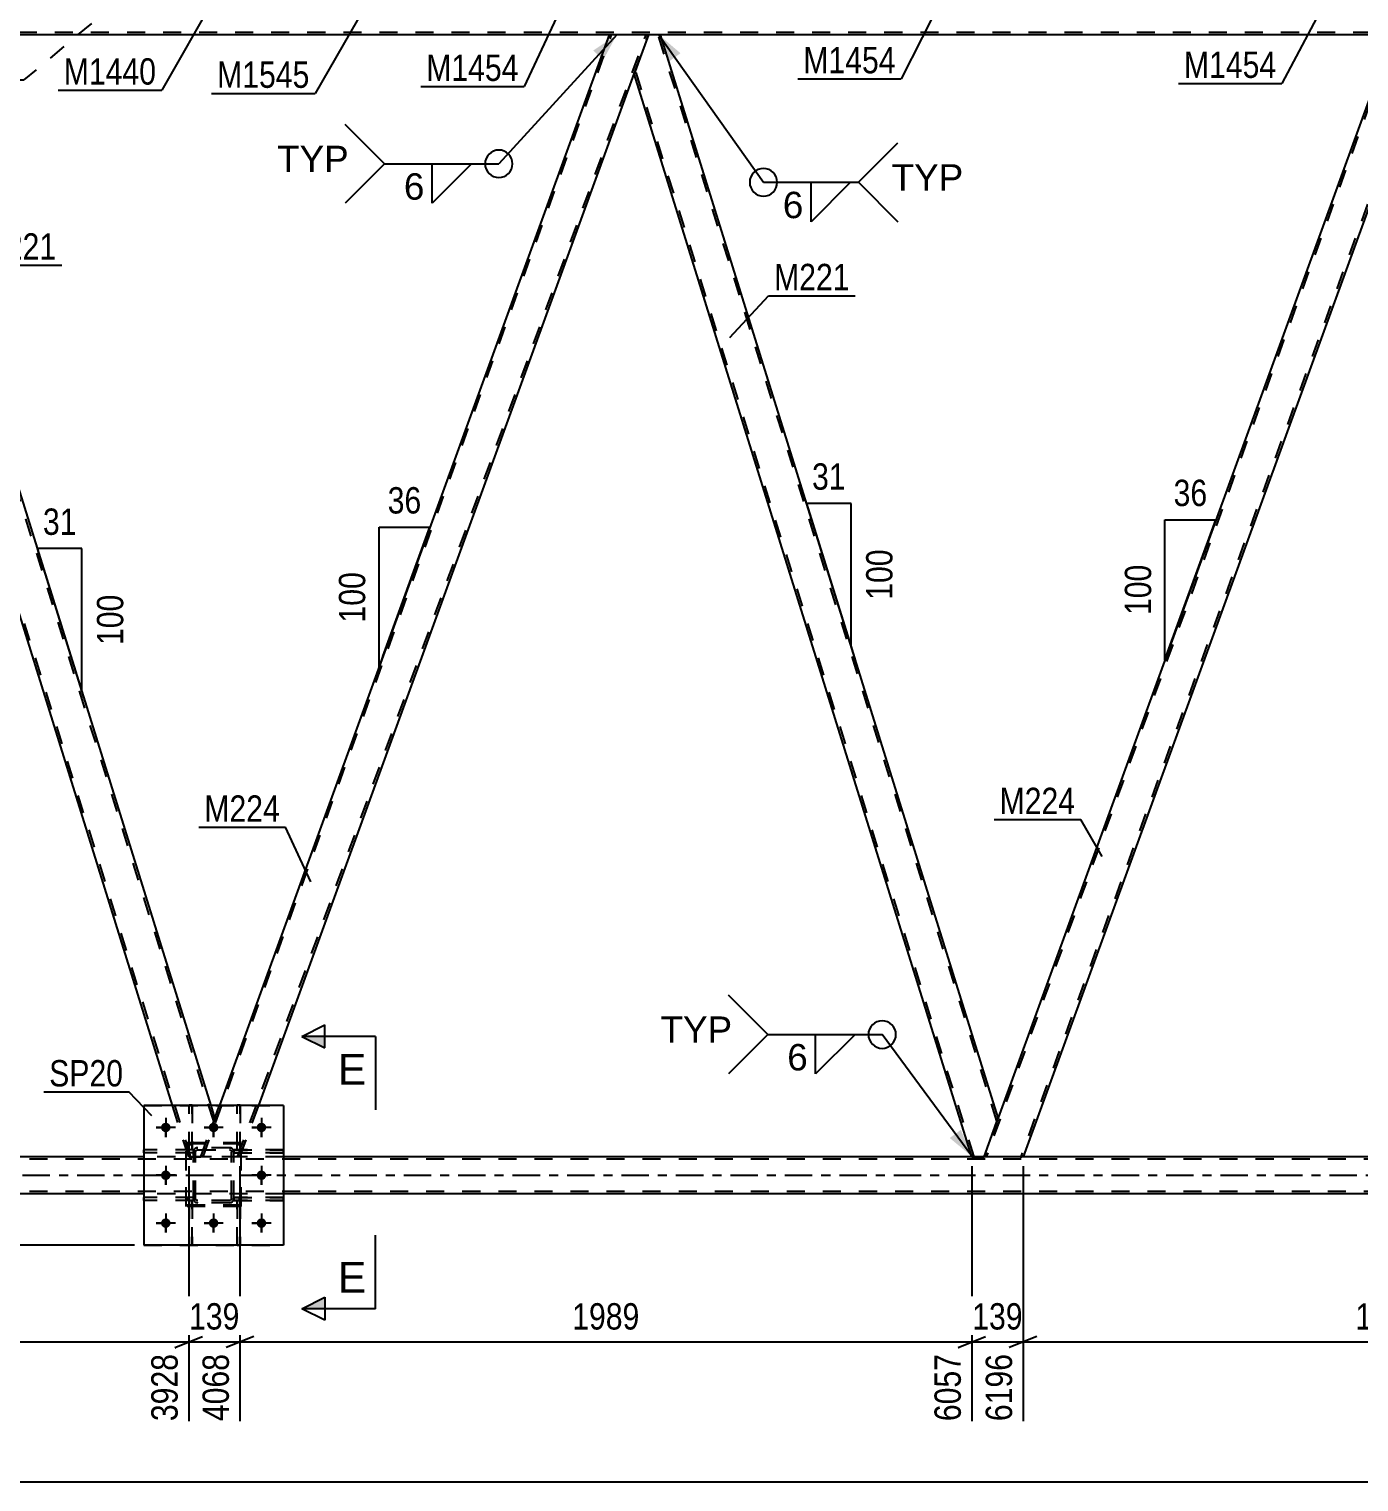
# Model space of a CAD drawing. Header units: millimetres. Extents: x -121 to 720, y -428 to 166.
# Drawn here: x 84.9 to 229.5, y -159.3 to -1.4 of the extents above; entities that cross this region are included whole.
import ezdxf

# ---------------------------------------------------------------- set-up
doc = ezdxf.new("R2010")
doc.units = ezdxf.units.MM
doc.linetypes.add('DXK_LINE_DOT2', pattern=[3.9198, 1.9599, -1.9599])
doc.linetypes.add('DXK_LINE_DOT3', pattern=[5.9187, 2.979, -0.9799, 0.9799, -0.9799])
doc.styles.add('Arial', font='ARIAL.TTF', dxfattribs={"height": 0.2})
doc.styles.add('Arial Narrow', font='ARIALN.TTF', dxfattribs={"height": 0.2})

# ---------------------------------------------------------------- blocks, each defined once
blk = doc.blocks.new('Part-318895430-3822 - 3370')
at = {"color": 7, "linetype": 'DXK_LINE_DOT2'}
for p, q in [((102.66, -128.76), (102.34, -128.76)), ((102.34, -128.76), (102.34, -133.59)), ((102.34, -129.36), (102.66, -129.36)), ((102.66, -133.59), (102.66, -128.76)), ((102.34, -133.59), (102.66, -133.59))]:
    blk.add_line(p, q, dxfattribs=at)
blk = doc.blocks.new('Part-318895430-4045 - 3370')
at = {"color": 7, "linetype": 'DXK_LINE_DOT2'}
for p, q in [((102.78, -128.43), (97.38, -128.43)), ((97.38, -128.75), (97.38, -128.43)), ((102.78, -128.75), (97.38, -128.75)), ((102.18, -128.75), (102.18, -128.43)), ((102.78, -128.43), (102.78, -128.75))]:
    blk.add_line(p, q, dxfattribs=at)
blk = doc.blocks.new('Part-318895430-3687 - 3370')
at = {"color": 7, "linetype": 'DXK_LINE_DOT2'}
for p, q in [((107.18, -123.55), (107.18, -123.23)), ((107.18, -123.23), (112.58, -123.23)), ((112.58, -123.55), (107.18, -123.55)), ((107.78, -123.55), (107.78, -123.23)), ((112.58, -123.23), (112.58, -123.55))]:
    blk.add_line(p, q, dxfattribs=at)
blk = doc.blocks.new('Part-318895430-3769 - 3370')
at = {"color": 7, "linetype": 'DXK_LINE_DOT2'}
for p, q in [((102.78, -128.43), (97.38, -128.43)), ((97.38, -128.43), (97.38, -128.75)), ((102.78, -128.75), (97.38, -128.75)), ((102.18, -128.75), (102.18, -128.43)), ((102.78, -128.75), (102.78, -128.43))]:
    blk.add_line(p, q, dxfattribs=at)
blk = doc.blocks.new('Part-318895430-3777 - 3370')
at = {"color": 7, "linetype": 'DXK_LINE_DOT2'}
for p, q in [((97.38, -118.4), (112.58, -118.4)), ((97.38, -118.4), (97.38, -133.6)), ((112.58, -118.4), (112.58, -133.6)), ((97.38, -133.6), (112.58, -133.6))]:
    blk.add_line(p, q, dxfattribs=at)
blk = doc.blocks.new('Part-318895430-3779 - 3370')
at = {"color": 7, "linetype": 'DXK_LINE_DOT2'}
for p, q in [((107.18, -128.75), (107.18, -128.43)), ((107.18, -128.43), (112.58, -128.43)), ((112.58, -128.75), (107.18, -128.75)), ((107.78, -128.75), (107.78, -128.43)), ((112.58, -128.43), (112.58, -128.75))]:
    blk.add_line(p, q, dxfattribs=at)
blk = doc.blocks.new('Part-318895430-3780 - 3370')
at = {"color": 7, "linetype": 'DXK_LINE_DOT2'}
for p, q in [((107.98, -122.59), (101.98, -122.59)), ((101.98, -129.39), (101.98, -122.59)), ((107.98, -129.39), (107.98, -122.59)), ((107.98, -129.39), (101.98, -129.39))]:
    blk.add_line(p, q, dxfattribs=at)
blk = doc.blocks.new('Part-318895430-3781 - 3370')
at = {"color": 7, "linetype": 'DXK_LINE_DOT2'}
for p, q in [((103.08, -123.03), (103.26, -123)), ((103.26, -123), (103.08, -123.03)), ((106.7, -123), (103.26, -123)), ((106.7, -123), (106.89, -123.03)), ((106.89, -123.03), (106.7, -123)), ((102.78, -123.48), (102.82, -123.29)), ((102.82, -123.29), (102.78, -123.48)), ((102.78, -128.52), (102.78, -123.48)), ((103.02, -123.48), (103.04, -123.38)), ((103.02, -128.52), (103.02, -123.48)), ((103.04, -123.38), (103.09, -123.31)), ((103.09, -123.31), (103.17, -123.25)), ((103.17, -123.25), (103.26, -123.24)), ((103.26, -123.24), (106.7, -123.24)), ((106.7, -123.24), (106.8, -123.25)), ((106.8, -123.25), (106.87, -123.31)), ((106.87, -123.31), (106.93, -123.38)), ((106.93, -123.38), (106.94, -123.48)), ((106.94, -128.52), (106.94, -123.48)), ((107.15, -123.29), (107.18, -123.48)), ((107.18, -123.48), (107.15, -123.29)), ((107.18, -128.52), (107.18, -123.48)), ((102.82, -128.7), (102.78, -128.52)), ((102.78, -128.52), (102.82, -128.7)), ((103.04, -128.61), (103.02, -128.52)), ((103.09, -128.69), (103.04, -128.61)), ((103.26, -129), (103.08, -128.96)), ((103.08, -128.96), (103.26, -129)), ((103.17, -128.74), (103.09, -128.69)), ((103.26, -128.76), (103.17, -128.74)), ((106.7, -128.76), (103.26, -128.76)), ((106.7, -129), (103.26, -129)), ((106.8, -128.74), (106.7, -128.76)), ((106.89, -128.96), (106.7, -129)), ((106.7, -129), (106.89, -128.96)), ((106.87, -128.69), (106.8, -128.74)), ((106.93, -128.61), (106.87, -128.69)), ((106.94, -128.52), (106.93, -128.61)), ((107.18, -128.52), (107.15, -128.7)), ((107.15, -128.7), (107.18, -128.52))]:
    blk.add_line(p, q, dxfattribs=at)
at = {"color": 7, "linetype": 'DXK_LINE_DOT3'}
blk.add_line((104.98, -126), (104.98, -126), dxfattribs=at)
at = {"color": 7, "linetype": 'DXK_LINE_DOT2'}
for centre, start, end in [((103.26, -123.48), 112.5, 157.5), ((103.26, -123.48), 112.5, 157.5), ((106.7, -123.48), 22.5, 67.5), ((106.7, -123.48), 22.5, 67.5), ((103.26, -128.52), 202.5, 247.5), ((103.26, -128.52), 202.5, 247.5), ((106.7, -128.52), 292.5, 337.5), ((106.7, -128.52), 292.5, 337.5)]:
    blk.add_arc(centre, 0.48, start, end, dxfattribs=at)
blk = doc.blocks.new('Part-318895430-3924 - 3370')
at = {"color": 7, "linetype": 'DXK_LINE_DOT2'}
for p, q in [((107.54, -123.24), (107.54, -118.39)), ((107.54, -118.39), (107.86, -118.39)), ((107.86, -118.39), (107.86, -123.24)), ((107.54, -122.64), (107.86, -122.64)), ((107.86, -123.24), (107.54, -123.24))]:
    blk.add_line(p, q, dxfattribs=at)
blk = doc.blocks.new('Part-318895430-3821 - 3370')
at = {"color": 7, "linetype": 'DXK_LINE_DOT2'}
for p, q in [((107.86, -128.76), (107.54, -128.76)), ((107.54, -128.76), (107.54, -133.59)), ((107.54, -129.36), (107.86, -129.36)), ((107.86, -133.59), (107.86, -128.76)), ((107.54, -133.59), (107.86, -133.59))]:
    blk.add_line(p, q, dxfattribs=at)
blk = doc.blocks.new('Part-318895430-3856 - 3370')
at = {"color": 2, "linetype": 'Continuous'}
for p, q in [((67.11, -2), (65.56, -6.25)), ((68.43, -2), (67.11, -2)), ((104.71, -118.4), (68.43, -2)), ((100.52, -118.4), (65.56, -6.25))]:
    blk.add_line(p, q, dxfattribs=at)
at = {"color": 7, "linetype": 'DXK_LINE_DOT2'}
for p, q in [((104.99, -120.12), (68.18, -2)), ((102.52, -124), (65.7, -5.88)), ((102.27, -124), (100.52, -118.4)), ((105.13, -119.75), (104.71, -118.4)), ((103.58, -124), (105.13, -119.75)), ((102.27, -124), (103.58, -124))]:
    blk.add_line(p, q, dxfattribs=at)
blk = doc.blocks.new('Part-318895430-3881 - 3370')
at = {"color": 7, "linetype": 'DXK_LINE_DOT2'}
for p, q in [((592.59, -124.24), (-22.32, -124.24)), ((112.58, -124), (97.38, -124)), ((192.97, -124), (187.4, -124)), ((592.59, -127.76), (-22.32, -127.76)), ((112.58, -128), (97.38, -128))]:
    blk.add_line(p, q, dxfattribs=at)
at = {"color": 2, "linetype": 'Continuous'}
for p, q in [((97.38, -124), (22.71, -124)), ((187.4, -124), (112.58, -124)), ((267.65, -124), (192.97, -124)), ((97.38, -128), (-22.32, -128)), ((267.65, -128), (112.58, -128))]:
    blk.add_line(p, q, dxfattribs=at)
at = {"color": 7, "linetype": 'DXK_LINE_DOT3'}
blk.add_line((-22.32, -126), (592.59, -126), dxfattribs=at)
blk = doc.blocks.new('Part-318895430-3894 - 3370')
at = {"color": 7, "linetype": 'DXK_LINE_DOT2'}
for p, q in [((233.38, -2), (188.97, -124)), ((237.12, -2), (192.72, -124)), ((237.38, -2), (235.83, -6.25)), ((190.26, -119.75), (188.72, -124)), ((192.66, -124), (192.82, -124))]:
    blk.add_line(p, q, dxfattribs=at)
at = {"color": 2, "linetype": 'Continuous'}
for p, q in [((233.12, -2), (190.26, -119.75)), ((237.38, -2), (233.12, -2)), ((235.83, -6.25), (192.97, -124)), ((192.66, -124), (188.72, -124)), ((192.94, -124), (192.66, -124)), ((192.97, -124), (192.94, -124))]:
    blk.add_line(p, q, dxfattribs=at)
blk = doc.blocks.new('Part-318895430-3896 - 3370')
at = {"color": 2, "linetype": 'Continuous'}
for p, q in [((102.34, -118.4), (102.34, -118.39)), ((102.66, -118.39), (102.34, -118.39)), ((102.66, -118.4), (102.66, -118.39))]:
    blk.add_line(p, q, dxfattribs=at)
at = {"color": 7, "linetype": 'DXK_LINE_DOT2'}
for p, q in [((102.34, -123.24), (102.34, -118.4)), ((102.66, -123.24), (102.66, -118.4)), ((102.34, -122.64), (102.66, -122.64)), ((102.66, -123.24), (102.34, -123.24))]:
    blk.add_line(p, q, dxfattribs=at)
blk = doc.blocks.new('Part-318895430-3915 - 3370')
at = {"color": 7, "linetype": 'DXK_LINE_DOT2'}
for p, q in [((112.58, -123.23), (107.18, -123.23)), ((107.18, -123.23), (107.18, -123.55)), ((107.18, -123.55), (112.58, -123.55)), ((107.78, -123.55), (107.78, -123.23)), ((112.58, -123.55), (112.58, -123.23))]:
    blk.add_line(p, q, dxfattribs=at)
blk = doc.blocks.new('Part-318895430-3918 - 3370')
at = {"color": 7, "linetype": 'DXK_LINE_DOT2'}
for p, q in [((107.54, -133.59), (107.54, -128.76)), ((107.54, -128.76), (107.86, -128.76)), ((107.54, -129.36), (107.86, -129.36)), ((107.86, -128.76), (107.86, -133.59)), ((107.86, -133.59), (107.54, -133.59))]:
    blk.add_line(p, q, dxfattribs=at)
blk = doc.blocks.new('Part-318895430-3921 - 3370')
at = {"color": 7, "linetype": 'DXK_LINE_DOT2'}
for p, q in [((102.34, -133.59), (102.34, -128.76)), ((102.34, -128.76), (102.66, -128.76)), ((102.34, -129.36), (102.66, -129.36)), ((102.66, -128.76), (102.66, -133.59)), ((102.66, -133.59), (102.34, -133.59))]:
    blk.add_line(p, q, dxfattribs=at)
blk = doc.blocks.new('Part-318895430-3944 - 3370')
at = {"color": 7, "linetype": 'DXK_LINE_DOT2'}
for p, q in [((638.46, -1.76), (-9, -1.76)), ((153.56, -2), (147.99, -2))]:
    blk.add_line(p, q, dxfattribs=at)
at = {"color": 2, "linetype": 'Continuous'}
for p, q in [((147.99, -2), (68.43, -2)), ((233.12, -2), (153.56, -2))]:
    blk.add_line(p, q, dxfattribs=at)
blk = doc.blocks.new('Part-318895430-3953 - 3370')
at = {"color": 7, "linetype": 'DXK_LINE_DOT2'}
for p, q in [((103.84, -124), (148.24, -2)), ((107.58, -124), (151.99, -2)), ((150.7, -6.25), (152.24, -2)), ((103.58, -124), (105.62, -118.4)), ((107.84, -124), (109.88, -118.4)), ((107.84, -124), (103.58, -124))]:
    blk.add_line(p, q, dxfattribs=at)
at = {"color": 2, "linetype": 'Continuous'}
for p, q in [((147.99, -2), (105.62, -118.4)), ((152.24, -2), (147.99, -2)), ((109.88, -118.4), (150.7, -6.25))]:
    blk.add_line(p, q, dxfattribs=at)
blk = doc.blocks.new('Part-318895430-3956 - 3370')
at = {"color": 7, "linetype": 'DXK_LINE_DOT2'}
for p, q in [((102.34, -123.24), (102.34, -118.39)), ((102.34, -118.39), (102.66, -118.39)), ((102.66, -118.39), (102.66, -123.24)), ((102.34, -122.64), (102.66, -122.64)), ((102.66, -123.24), (102.34, -123.24))]:
    blk.add_line(p, q, dxfattribs=at)
blk = doc.blocks.new('Part-318895430-3961 - 3370')
at = {"color": 2, "linetype": 'Continuous'}
for p, q in [((112.58, -118.4), (97.38, -118.4)), ((97.38, -118.4), (97.38, -133.6)), ((112.58, -118.4), (112.58, -133.6)), ((112.58, -133.6), (97.38, -133.6))]:
    blk.add_line(p, q, dxfattribs=at)
blk = doc.blocks.new('Part-318895430-3964 - 3370')
at = {"color": 7, "linetype": 'DXK_LINE_DOT2'}
for p, q in [((102.78, -123.23), (97.38, -123.23)), ((97.38, -123.23), (97.38, -123.55)), ((102.78, -123.55), (97.38, -123.55)), ((102.18, -123.55), (102.18, -123.23)), ((102.78, -123.55), (102.78, -123.23))]:
    blk.add_line(p, q, dxfattribs=at)
blk = doc.blocks.new('Part-318895430-3968 - 3370')
at = {"color": 7, "linetype": 'DXK_LINE_DOT2'}
for p, q in [((103.08, -123.03), (103.26, -123)), ((103.26, -123), (103.08, -123.03)), ((106.7, -123), (103.26, -123)), ((106.7, -123), (106.89, -123.03)), ((106.89, -123.03), (106.7, -123)), ((102.78, -123.48), (102.82, -123.29)), ((102.82, -123.29), (102.78, -123.48)), ((102.78, -128.52), (102.78, -123.48)), ((103.02, -123.48), (103.04, -123.38)), ((103.02, -128.52), (103.02, -123.48)), ((103.04, -123.38), (103.09, -123.31)), ((103.09, -123.31), (103.17, -123.25)), ((103.17, -123.25), (103.26, -123.24)), ((103.26, -123.24), (106.7, -123.24)), ((106.7, -123.24), (106.8, -123.25)), ((106.8, -123.25), (106.87, -123.31)), ((106.87, -123.31), (106.93, -123.38)), ((106.93, -123.38), (106.94, -123.48)), ((106.94, -128.52), (106.94, -123.48)), ((107.15, -123.29), (107.18, -123.48)), ((107.18, -123.48), (107.15, -123.29)), ((107.18, -128.52), (107.18, -123.48)), ((102.82, -128.7), (102.78, -128.52)), ((102.78, -128.52), (102.82, -128.7)), ((103.04, -128.61), (103.02, -128.52)), ((103.09, -128.69), (103.04, -128.61)), ((103.26, -129), (103.08, -128.96)), ((103.08, -128.96), (103.26, -129)), ((103.17, -128.74), (103.09, -128.69)), ((103.26, -128.76), (103.17, -128.74)), ((106.7, -128.76), (103.26, -128.76)), ((106.7, -129), (103.26, -129)), ((106.8, -128.74), (106.7, -128.76)), ((106.89, -128.96), (106.7, -129)), ((106.7, -129), (106.89, -128.96)), ((106.87, -128.69), (106.8, -128.74)), ((106.93, -128.61), (106.87, -128.69)), ((106.94, -128.52), (106.93, -128.61)), ((107.18, -128.52), (107.15, -128.7)), ((107.15, -128.7), (107.18, -128.52))]:
    blk.add_line(p, q, dxfattribs=at)
at = {"color": 7, "linetype": 'DXK_LINE_DOT3'}
blk.add_line((104.98, -126), (104.98, -126), dxfattribs=at)
at = {"color": 7, "linetype": 'DXK_LINE_DOT2'}
for centre, start, end in [((103.26, -123.48), 112.5, 157.5), ((103.26, -123.48), 112.5, 157.5), ((106.7, -123.48), 22.5, 67.5), ((106.7, -123.48), 22.5, 67.5), ((103.26, -128.52), 202.5, 247.5), ((103.26, -128.52), 202.5, 247.5), ((106.7, -128.52), 292.5, 337.5), ((106.7, -128.52), 292.5, 337.5)]:
    blk.add_arc(centre, 0.48, start, end, dxfattribs=at)
blk = doc.blocks.new('Part-318895430-3969 - 3370')
at = {"color": 7, "linetype": 'DXK_LINE_DOT2'}
for p, q in [((107.98, -122.46), (101.98, -122.46)), ((101.98, -129.26), (101.98, -122.46)), ((107.98, -129.26), (107.98, -122.46)), ((107.98, -129.26), (101.98, -129.26))]:
    blk.add_line(p, q, dxfattribs=at)
blk = doc.blocks.new('Bolt-318895430-3975 - 3370')
at = {"color": 1, "linetype": 'Continuous'}
for p, q in [((99.78, -119.76), (99.78, -120.45)), ((104.98, -119.76), (104.98, -120.45)), ((110.18, -119.76), (110.18, -120.45)), ((98.74, -120.8), (99.44, -120.8)), ((99.78, -121.84), (99.78, -121.14)), ((100.82, -120.8), (100.13, -120.8)), ((103.94, -120.8), (104.64, -120.8)), ((104.98, -121.84), (104.98, -121.14)), ((106.02, -120.8), (105.33, -120.8)), ((109.14, -120.8), (109.84, -120.8)), ((110.18, -121.84), (110.18, -121.14)), ((111.22, -120.8), (110.53, -120.8)), ((98.74, -126), (99.44, -126)), ((99.78, -124.96), (99.78, -125.65)), ((99.78, -127.04), (99.78, -126.34)), ((100.82, -126), (100.13, -126)), ((109.14, -126), (109.84, -126)), ((110.18, -124.96), (110.18, -125.65)), ((110.18, -127.04), (110.18, -126.34)), ((111.22, -126), (110.53, -126)), ((99.78, -130.16), (99.78, -130.85)), ((104.98, -130.16), (104.98, -130.85)), ((110.18, -130.16), (110.18, -130.85)), ((98.74, -131.2), (99.44, -131.2)), ((99.78, -132.24), (99.78, -131.54)), ((100.82, -131.2), (100.13, -131.2)), ((103.94, -131.2), (104.64, -131.2)), ((104.98, -132.24), (104.98, -131.54)), ((106.02, -131.2), (105.33, -131.2)), ((109.14, -131.2), (109.84, -131.2)), ((110.18, -132.24), (110.18, -131.54)), ((111.22, -131.2), (110.53, -131.2))]:
    blk.add_line(p, q, dxfattribs=at)
blk = doc.blocks.new('Part-318895430-3980 - 3370')
at = {"color": 2, "linetype": 'Continuous'}
for p, q in [((152.24, -2), (150.7, -6.25)), ((153.56, -2), (152.24, -2)), ((190.26, -119.75), (153.56, -2)), ((187.4, -124), (150.7, -6.25)), ((188.72, -124), (190.26, -119.75)), ((187.4, -124), (188.72, -124))]:
    blk.add_line(p, q, dxfattribs=at)
at = {"color": 7, "linetype": 'DXK_LINE_DOT2'}
for p, q in [((190.13, -120.12), (153.31, -2)), ((187.65, -124), (150.83, -5.88))]:
    blk.add_line(p, q, dxfattribs=at)
blk = doc.blocks.new('Part-318895430-3986 - 3370')
at = {"color": 7, "linetype": 'DXK_LINE_DOT2'}
for p, q in [((112.58, -128.43), (107.18, -128.43)), ((107.18, -128.43), (107.18, -128.75)), ((107.18, -128.75), (112.58, -128.75)), ((107.78, -128.75), (107.78, -128.43)), ((112.58, -128.75), (112.58, -128.43))]:
    blk.add_line(p, q, dxfattribs=at)
blk = doc.blocks.new('Part-318895430-4018 - 3370')
at = {"color": 2, "linetype": 'Continuous'}
for p, q in [((107.54, -118.4), (107.54, -118.39)), ((107.86, -118.39), (107.54, -118.39)), ((107.86, -118.4), (107.86, -118.39))]:
    blk.add_line(p, q, dxfattribs=at)
at = {"color": 7, "linetype": 'DXK_LINE_DOT2'}
for p, q in [((107.54, -123.24), (107.54, -118.4)), ((107.86, -123.24), (107.86, -118.4)), ((107.54, -122.64), (107.86, -122.64)), ((107.86, -123.24), (107.54, -123.24))]:
    blk.add_line(p, q, dxfattribs=at)
blk = doc.blocks.new('Bolt-318895430-4039 - 3370')
at = {"linetype": 'Continuous'}
for points in [[(100.3, -120.8, -1), (99.26, -120.8, -1)], [(105.5, -120.8, -1), (104.46, -120.8, -1)], [(110.7, -120.8, -1), (109.66, -120.8, -1)], [(100.3, -126, -1), (99.26, -126, -1)], [(110.7, -126, -1), (109.66, -126, -1)], [(100.3, -131.2, -1), (99.26, -131.2, -1)], [(105.5, -131.2, -1), (104.46, -131.2, -1)], [(110.7, -131.2, -1), (109.66, -131.2, -1)]]:
    blk.add_hatch(color=1, dxfattribs=at).paths.add_polyline_path(points)
at = {"color": 1, "linetype": 'Continuous'}
for p, q in [((99.78, -119.76), (99.78, -121.84)), ((104.98, -119.76), (104.98, -121.84)), ((110.18, -119.76), (110.18, -121.84)), ((100.82, -120.8), (98.74, -120.8)), ((106.02, -120.8), (103.94, -120.8)), ((111.22, -120.8), (109.14, -120.8)), ((100.82, -126), (98.74, -126)), ((99.78, -124.96), (99.78, -127.04)), ((111.22, -126), (109.14, -126)), ((110.18, -124.96), (110.18, -127.04)), ((99.78, -130.16), (99.78, -132.24)), ((104.98, -130.16), (104.98, -132.24)), ((110.18, -130.16), (110.18, -132.24)), ((100.82, -131.2), (98.74, -131.2)), ((106.02, -131.2), (103.94, -131.2)), ((111.22, -131.2), (109.14, -131.2))]:
    blk.add_line(p, q, dxfattribs=at)
blk = doc.blocks.new('Part-318895430-4044 - 3370')
at = {"color": 7, "linetype": 'DXK_LINE_DOT2'}
for p, q in [((102.78, -123.23), (97.38, -123.23)), ((97.38, -123.55), (97.38, -123.23)), ((102.78, -123.55), (97.38, -123.55)), ((102.18, -123.55), (102.18, -123.23)), ((102.78, -123.23), (102.78, -123.55))]:
    blk.add_line(p, q, dxfattribs=at)
blk = doc.blocks.new('AngleDimension-318895430-21772 - 3370')
at = {"color": 7, "linetype": 'Continuous'}
for p, q in [((174.27, -52.96), (169.45, -52.96)), ((174.27, -68.42), (169.45, -52.96)), ((174.27, -68.42), (174.27, -52.96)), ((174.79, -70.09), (174.27, -68.42))]:
    blk.add_line(p, q, dxfattribs=at)
at = {"color": 0}
for points in [[(174.28, -52.06), (174.28, -47.86), (169.43, -47.86), (169.43, -52.06)], [(179.37, -57.35), (175.17, -57.35), (175.17, -64.03), (179.37, -64.03)]]:
    blk.add_wipeout(points, dxfattribs=at)
at = {"color": 3, "style": 'Arial Narrow'}
blk.add_text('31', height=2.863, dxfattribs=at).set_placement((170.03, -51.46))
blk.add_text('100', height=2.863, rotation=90.0002, dxfattribs=at).set_placement((178.77, -63.43))
blk = doc.blocks.new('StraightDimension-318895430-5007 - 3370')
at = {"color": 7, "linetype": 'Continuous'}
for p, q in [((18.45, -125), (18.45, -152.73)), ((102.27, -125), (102.27, -152.73)), ((19.95, -143.52), (16.95, -144.72)), ((100.77, -144.72), (103.77, -143.52)), ((18.45, -144.12), (102.27, -144.12))]:
    blk.add_line(p, q, dxfattribs=at)
at = {"color": 0}
blk.add_wipeout([(64.61, -143.37), (64.61, -139.17), (56.1, -139.17), (56.1, -143.37)], dxfattribs=at)
at = {"color": 0, "linetype": 'Continuous'}
blk.add_wipeout([(101.67, -144.82), (97.47, -144.82), (97.47, -153.33), (101.67, -153.33)], dxfattribs=at)
at = {"color": 3, "style": 'Arial Narrow'}
blk.add_text('2095', height=2.863, dxfattribs=at).set_placement((56.7, -142.77))
at = {"color": 3, "linetype": 'Continuous', "style": 'Arial Narrow'}
blk.add_text('3928', height=2.863, rotation=90.0002, dxfattribs=at).set_placement((101.07, -152.73))
blk = doc.blocks.new('AngleDimension-318895430-21758 - 3370')
at = {"color": 7, "linetype": 'Continuous'}
for p, q in [((122.96, -55.55), (128.5, -55.55)), ((122.96, -70.77), (128.5, -55.55)), ((122.96, -70.77), (122.96, -55.55)), ((123.39, -69.59), (128.5, -55.55))]:
    blk.add_line(p, q, dxfattribs=at)
at = {"color": 0}
for points in [[(128.16, -54.65), (128.16, -50.45), (123.3, -50.45), (123.3, -54.65)], [(122.06, -59.82), (117.86, -59.82), (117.86, -66.5), (122.06, -66.5)]]:
    blk.add_wipeout(points, dxfattribs=at)
at = {"color": 3, "style": 'Arial Narrow'}
blk.add_text('36', height=2.863, dxfattribs=at).set_placement((123.9, -54.05))
blk.add_text('100', height=2.863, rotation=90.0002, dxfattribs=at).set_placement((121.46, -65.9))
blk = doc.blocks.new('AngleDimension-318895430-21787 - 3370')
at = {"color": 7, "linetype": 'Continuous'}
for p, q in [((208.39, -54.74), (213.93, -54.74)), ((208.39, -69.96), (213.93, -54.74)), ((208.39, -69.96), (208.39, -54.74)), ((209.5, -66.9), (213.93, -54.74))]:
    blk.add_line(p, q, dxfattribs=at)
at = {"color": 0}
for points in [[(213.58, -53.84), (213.58, -49.64), (208.73, -49.64), (208.73, -53.84)], [(207.49, -59.01), (203.29, -59.01), (203.29, -65.69), (207.49, -65.69)]]:
    blk.add_wipeout(points, dxfattribs=at)
at = {"color": 3, "style": 'Arial Narrow'}
blk.add_text('36', height=2.863, dxfattribs=at).set_placement((209.33, -53.24))
blk.add_text('100', height=2.863, rotation=90.0002, dxfattribs=at).set_placement((206.89, -65.09))
blk = doc.blocks.new('StraightDimension-318895430-5005 - 3370')
at = {"color": 7, "linetype": 'Continuous'}
for p, q in [((107.84, -125), (107.84, -152.73)), ((187.4, -125), (187.4, -152.73)), ((109.34, -143.52), (106.34, -144.72)), ((185.9, -144.72), (188.9, -143.52)), ((107.84, -144.12), (187.4, -144.12))]:
    blk.add_line(p, q, dxfattribs=at)
at = {"color": 0}
blk.add_wipeout([(151.88, -143.37), (151.88, -139.17), (143.36, -139.17), (143.36, -143.37)], dxfattribs=at)
at = {"color": 0, "linetype": 'Continuous'}
blk.add_wipeout([(186.8, -144.82), (182.6, -144.82), (182.6, -153.33), (186.8, -153.33)], dxfattribs=at)
at = {"color": 3, "style": 'Arial Narrow'}
blk.add_text('1989', height=2.863, dxfattribs=at).set_placement((143.96, -142.77))
at = {"color": 3, "linetype": 'Continuous', "style": 'Arial Narrow'}
blk.add_text('6057', height=2.863, rotation=90.0002, dxfattribs=at).set_placement((186.2, -152.73))
blk = doc.blocks.new('AngleDimension-318895430-21744 - 3370')
at = {"color": 7, "linetype": 'Continuous'}
for p, q in [((90.66, -57.87), (85.84, -57.87)), ((90.66, -73.34), (85.84, -57.87)), ((90.66, -73.34), (90.66, -57.87)), ((90.88, -74.04), (90.66, -73.34))]:
    blk.add_line(p, q, dxfattribs=at)
at = {"color": 0}
for points in [[(90.68, -56.97), (90.68, -52.77), (85.83, -52.77), (85.83, -56.97)], [(95.76, -62.26), (91.56, -62.26), (91.56, -68.95), (95.76, -68.95)]]:
    blk.add_wipeout(points, dxfattribs=at)
at = {"color": 3, "style": 'Arial Narrow'}
blk.add_text('31', height=2.863, dxfattribs=at).set_placement((86.43, -56.37))
blk.add_text('100', height=2.863, rotation=90.0002, dxfattribs=at).set_placement((95.16, -68.35))
blk = doc.blocks.new('StraightDimension-318895430-4878 - 3370')
at = {"color": 7, "linetype": 'Continuous'}
for p, q in [((-60.79, 15.61), (-61.99, 18.61)), ((19.69, 17.11), (-64.24, 17.11)), ((-61.39, -133.6), (-61.39, 17.11)), ((-61.99, -132.1), (-60.79, -135.1)), ((96.38, -133.6), (-64.24, -133.6))]:
    blk.add_line(p, q, dxfattribs=at)
at = {"color": 0}
blk.add_wipeout([(-62.14, -53.99), (-66.34, -53.99), (-66.34, -62.5), (-62.14, -62.5)], dxfattribs=at)
at = {"color": 3, "style": 'Arial Narrow'}
blk.add_text('3768', height=2.863, rotation=90.0002, dxfattribs=at).set_placement((-62.74, -61.9))
blk = doc.blocks.new('StraightDimension-318895430-5004 - 3370')
at = {"color": 7, "linetype": 'Continuous'}
for p, q in [((187.4, -125), (187.4, -152.73)), ((192.97, -125), (192.97, -152.73)), ((185.9, -144.72), (188.9, -143.52)), ((194.47, -143.52), (191.47, -144.72)), ((187.4, -144.12), (192.97, -144.12))]:
    blk.add_line(p, q, dxfattribs=at)
at = {"color": 0}
blk.add_wipeout([(193.53, -143.37), (193.53, -139.17), (186.84, -139.17), (186.84, -143.37)], dxfattribs=at)
at = {"color": 0, "linetype": 'Continuous'}
blk.add_wipeout([(192.37, -144.82), (188.17, -144.82), (188.17, -153.33), (192.37, -153.33)], dxfattribs=at)
at = {"color": 3, "style": 'Arial Narrow'}
blk.add_text('139', height=2.863, dxfattribs=at).set_placement((187.44, -142.77))
at = {"color": 3, "linetype": 'Continuous', "style": 'Arial Narrow'}
blk.add_text('6196', height=2.863, rotation=90.0002, dxfattribs=at).set_placement((191.77, -152.73))
blk = doc.blocks.new('StraightDimension-318895430-5003 - 3370')
at = {"color": 7, "linetype": 'Continuous'}
for p, q in [((192.97, -125), (192.97, -152.73)), ((272.53, -125), (272.53, -152.73)), ((194.47, -143.52), (191.47, -144.72)), ((271.03, -144.72), (274.03, -143.52)), ((192.97, -144.12), (272.53, -144.12))]:
    blk.add_line(p, q, dxfattribs=at)
at = {"color": 0}
blk.add_wipeout([(237.01, -143.37), (237.01, -139.17), (228.5, -139.17), (228.5, -143.37)], dxfattribs=at)
at = {"color": 0, "linetype": 'Continuous'}
blk.add_wipeout([(271.93, -144.82), (267.73, -144.82), (267.73, -153.33), (271.93, -153.33)], dxfattribs=at)
at = {"color": 3, "style": 'Arial Narrow'}
blk.add_text('1989', height=2.863, dxfattribs=at).set_placement((229.1, -142.77))
at = {"color": 3, "linetype": 'Continuous', "style": 'Arial Narrow'}
blk.add_text('8185', height=2.863, rotation=90.0002, dxfattribs=at).set_placement((271.33, -152.73))
blk = doc.blocks.new('StraightDimension-318895430-5006 - 3370')
at = {"color": 7, "linetype": 'Continuous'}
for p, q in [((102.27, -125), (102.27, -152.73)), ((107.84, -125), (107.84, -152.73)), ((100.77, -144.72), (103.77, -143.52)), ((109.34, -143.52), (106.34, -144.72)), ((102.27, -144.12), (107.84, -144.12))]:
    blk.add_line(p, q, dxfattribs=at)
at = {"color": 0}
blk.add_wipeout([(108.39, -143.37), (108.39, -139.17), (101.71, -139.17), (101.71, -143.37)], dxfattribs=at)
at = {"color": 0, "linetype": 'Continuous'}
blk.add_wipeout([(107.24, -144.82), (103.04, -144.82), (103.04, -153.33), (107.24, -153.33)], dxfattribs=at)
at = {"color": 3, "style": 'Arial Narrow'}
blk.add_text('139', height=2.863, dxfattribs=at).set_placement((102.31, -142.77))
at = {"color": 3, "linetype": 'Continuous', "style": 'Arial Narrow'}
blk.add_text('4068', height=2.863, rotation=90.0002, dxfattribs=at).set_placement((106.64, -152.73))
blk = doc.blocks.new('StraightDimension-318895430-5254 - 3370')
at = {"color": 7, "linetype": 'Continuous'}
blk.add_line((-35.1, -159.34), (639.1, -159.34), dxfattribs=at)
blk = doc.blocks.new('Mark-318895430-3402 - 3370')
at = {"color": 0}
blk.add_wipeout([(98.74, -7.42), (98.74, -4.42), (88.69, -4.42), (88.69, -7.42)], dxfattribs=at)
blk.add_wipeout([(98.74, -7.42), (98.74, -4.42), (88.69, -4.42), (88.69, -7.42)], dxfattribs=at)
at = {"color": 30, "linetype": 'Continuous'}
for p in [(105.87, 3.39), (88.09, -8.02)]:
    blk.add_line(p, (99.34, -8.02), dxfattribs=at)
at = {"color": 3, "style": 'Arial Narrow'}
blk.add_text('M1440', height=2.863, dxfattribs=at).set_placement((88.69, -7.42))
blk = doc.blocks.new('Mark-318895430-3397 - 3370')
at = {"color": 0}
blk.add_wipeout([(179.13, -6.19), (179.13, -3.19), (169.08, -3.19), (169.08, -6.19)], dxfattribs=at)
blk.add_wipeout([(179.13, -6.19), (179.13, -3.19), (169.08, -3.19), (169.08, -6.19)], dxfattribs=at)
at = {"color": 30, "linetype": 'Continuous'}
for p in [(185, 3.63), (168.48, -6.79)]:
    blk.add_line(p, (179.73, -6.79), dxfattribs=at)
at = {"color": 3, "style": 'Arial Narrow'}
blk.add_text('M1454', height=2.863, dxfattribs=at).set_placement((169.08, -6.19))
blk = doc.blocks.new('Mark-318895430-3591 - 3370')
at = {"color": 0}
blk.add_wipeout([(115.41, -7.77), (115.41, -4.77), (105.36, -4.77), (105.36, -7.77)], dxfattribs=at)
blk.add_wipeout([(115.41, -7.77), (115.41, -4.77), (105.36, -4.77), (105.36, -7.77)], dxfattribs=at)
at = {"color": 30, "linetype": 'Continuous'}
for p in [(122.2, 2.36), (104.76, -8.37)]:
    blk.add_line(p, (116.01, -8.37), dxfattribs=at)
at = {"color": 3, "style": 'Arial Narrow'}
blk.add_text('M1545', height=2.863, dxfattribs=at).set_placement((105.36, -7.77))
blk = doc.blocks.new('Mark-318895430-3601 - 3370')
at = {"color": 0}
blk.add_wipeout([(138.14, -7.02), (138.14, -4.02), (128.09, -4.02), (128.09, -7.02)], dxfattribs=at)
blk.add_wipeout([(138.14, -7.02), (138.14, -4.02), (128.09, -4.02), (128.09, -7.02)], dxfattribs=at)
at = {"color": 30, "linetype": 'Continuous'}
for p in [(144.81, 5.31), (127.49, -7.62)]:
    blk.add_line(p, (138.74, -7.62), dxfattribs=at)
at = {"color": 3, "style": 'Arial Narrow'}
blk.add_text('M1454', height=2.863, dxfattribs=at).set_placement((128.09, -7.02))
blk = doc.blocks.new('WeldMark-318895430-5491 - 3370')
at = {"linetype": 'Continuous'}
blk.add_hatch(color=30, dxfattribs=at).paths.add_polyline_path([(186.2, -121.06), (187.38, -123.93), (185, -121.95)])
at = {"color": 3, "linetype": 'Continuous'}
for q in [(160.95, -106.41), (160.95, -114.98)]:
    blk.add_line((165.23, -110.7), q, dxfattribs=at)
at = {"color": 30, "linetype": 'Continuous'}
blk.add_line((187.38, -123.93), (177.65, -110.7), dxfattribs=at)
at = {"color": 3, "linetype": 'Continuous'}
for start, end in [(90, 270), (270, 90)]:
    blk.add_arc((177.65, -110.7), 1.5, start, end, dxfattribs=at)
at = {"color": 0}
blk.add_wipeout([(169.75, -114.8), (169.75, -111.4), (167.13, -111.4), (167.13, -114.8)], dxfattribs=at)
at = {"color": 30, "linetype": 'Continuous'}
blk.add_line((165.23, -110.7), (177.65, -110.7), dxfattribs=at)
at = {"color": 3, "linetype": 'Continuous'}
for p, q in [((170.41, -110.7), (174.7, -110.7)), ((174.7, -110.7), (170.41, -114.98)), ((170.41, -114.98), (170.41, -110.7))]:
    blk.add_line(p, q, dxfattribs=at)
at = {"color": 3, "style": 'Arial'}
blk.add_text('6', height=2.87, dxfattribs=at).set_placement((167.33, -114.6))
at = {"color": 0, "linetype": 'Continuous'}
blk.add_wipeout([(161.33, -111.6), (161.33, -108.6), (153.56, -108.6), (153.56, -111.6)], dxfattribs=at)
blk.add_wipeout([(161.33, -111.6), (161.33, -108.6), (153.56, -108.6), (153.56, -111.6)], dxfattribs=at)
at = {"color": 3, "linetype": 'Continuous', "style": 'Arial'}
blk.add_text('TYP', height=2.865, dxfattribs=at).set_placement((153.56, -111.6))
blk = doc.blocks.new('Mark-318895430-3688 - 3370')
at = {"color": 0}
blk.add_wipeout([(220.5, -6.69), (220.5, -3.69), (210.45, -3.69), (210.45, -6.69)], dxfattribs=at)
blk.add_wipeout([(220.5, -6.69), (220.5, -3.69), (210.45, -3.69), (210.45, -6.69)], dxfattribs=at)
at = {"color": 30, "linetype": 'Continuous'}
for p in [(226.79, 3.48), (209.85, -7.29)]:
    blk.add_line(p, (221.1, -7.29), dxfattribs=at)
at = {"color": 3, "style": 'Arial Narrow'}
blk.add_text('M1454', height=2.863, dxfattribs=at).set_placement((210.45, -6.69))
blk = doc.blocks.new('Mark-318895430-3852 - 3370')
at = {"color": 0}
blk.add_wipeout([(87.88, -26.45), (87.88, -23.45), (79.66, -23.45), (79.66, -26.45)], dxfattribs=at)
blk.add_wipeout([(87.88, -26.45), (87.88, -23.45), (79.66, -23.45), (79.66, -26.45)], dxfattribs=at)
at = {"color": 30, "linetype": 'Continuous'}
for p, q in [((74.97, -31.67), (79.06, -27.05)), ((79.06, -27.05), (88.48, -27.05))]:
    blk.add_line(p, q, dxfattribs=at)
at = {"color": 3, "style": 'Arial Narrow'}
blk.add_text('M221', height=2.863, dxfattribs=at).set_placement((79.66, -26.45))
blk = doc.blocks.new('Mark-318895430-3890 - 3370')
at = {"color": 0}
blk.add_wipeout([(198.63, -86.73), (198.63, -83.73), (190.41, -83.73), (190.41, -86.73)], dxfattribs=at)
blk.add_wipeout([(198.63, -86.73), (198.63, -83.73), (190.41, -83.73), (190.41, -86.73)], dxfattribs=at)
at = {"color": 30, "linetype": 'Continuous'}
for p in [(189.81, -87.33), (201.55, -91.34)]:
    blk.add_line(p, (199.23, -87.33), dxfattribs=at)
at = {"color": 3, "style": 'Arial Narrow'}
blk.add_text('M224', height=2.863, dxfattribs=at).set_placement((190.41, -86.73))
blk = doc.blocks.new('Mark-318895430-22078 - 3370')
at = {"color": 0}
blk.add_wipeout([(83.77, -6.31), (83.77, -3.31), (75.73, -3.31), (75.73, -6.31)], dxfattribs=at)
blk.add_wipeout([(83.77, -6.31), (83.77, -3.31), (75.73, -3.31), (75.73, -6.31)], dxfattribs=at)
at = {"color": 30, "linetype": 'DXK_LINE_DOT2'}
for p in [(100.71, 6.8), (75.13, -6.91)]:
    blk.add_line(p, (84.37, -6.91), dxfattribs=at)
at = {"color": 3, "style": 'Arial Narrow'}
blk.add_text('BPL9', height=2.863, dxfattribs=at).set_placement((75.73, -6.31))
blk = doc.blocks.new('Mark-318895430-3949 - 3370')
at = {"color": 0}
blk.add_wipeout([(112.2, -87.56), (112.2, -84.56), (103.97, -84.56), (103.97, -87.56)], dxfattribs=at)
blk.add_wipeout([(112.2, -87.56), (112.2, -84.56), (103.97, -84.56), (103.97, -87.56)], dxfattribs=at)
at = {"color": 30, "linetype": 'Continuous'}
for p in [(103.37, -88.16), (115.56, -94.08)]:
    blk.add_line(p, (112.8, -88.16), dxfattribs=at)
at = {"color": 3, "style": 'Arial Narrow'}
blk.add_text('M224', height=2.863, dxfattribs=at).set_placement((103.97, -87.56))
blk = doc.blocks.new('Mark-318895430-3957 - 3370')
at = {"color": 0}
blk.add_wipeout([(95.15, -116.34), (95.15, -113.34), (87.11, -113.34), (87.11, -116.34)], dxfattribs=at)
blk.add_wipeout([(95.15, -116.34), (95.15, -113.34), (87.11, -113.34), (87.11, -116.34)], dxfattribs=at)
at = {"color": 30, "linetype": 'Continuous'}
for p in [(86.51, -116.94), (98.27, -119.52)]:
    blk.add_line(p, (95.75, -116.94), dxfattribs=at)
at = {"color": 3, "style": 'Arial Narrow'}
blk.add_text('SP20', height=2.863, dxfattribs=at).set_placement((87.11, -116.34))
blk = doc.blocks.new('Mark-318895430-3976 - 3370')
at = {"color": 0}
blk.add_wipeout([(174.13, -29.77), (174.13, -26.77), (165.9, -26.77), (165.9, -29.77)], dxfattribs=at)
blk.add_wipeout([(174.13, -29.77), (174.13, -26.77), (165.9, -26.77), (165.9, -29.77)], dxfattribs=at)
at = {"color": 30, "linetype": 'Continuous'}
for p, q in [((161.11, -34.9), (165.3, -30.37)), ((165.3, -30.37), (174.73, -30.37))]:
    blk.add_line(p, q, dxfattribs=at)
at = {"color": 3, "style": 'Arial Narrow'}
blk.add_text('M221', height=2.863, dxfattribs=at).set_placement((165.9, -29.77))
blk = doc.blocks.new('SectionMark-318895430-5443 - 3370')
at = {"linetype": 'Continuous'}
for points in [[(117.08, -110.9), (117.08, -112.15), (114.58, -110.9)], [(117.08, -139.26), (117.08, -140.51), (114.58, -140.51)]]:
    blk.add_hatch(color=6, dxfattribs=at).paths.add_polyline_path(points)
at = {"color": 6, "linetype": 'Continuous'}
for p, q in [((114.58, -110.9), (117.08, -109.65)), ((117.08, -112.15), (117.08, -109.65)), ((122.58, -110.9), (114.58, -110.9)), ((114.58, -110.9), (117.08, -112.15)), ((122.58, -110.9), (122.58, -118.9)), ((122.58, -140.51), (122.58, -132.51)), ((114.58, -140.51), (117.08, -139.26)), ((122.58, -140.51), (114.58, -140.51)), ((117.08, -141.76), (114.58, -140.51)), ((117.08, -139.26), (117.08, -141.76))]:
    blk.add_line(p, q, dxfattribs=at)
at = {"color": 0, "linetype": 'Continuous'}
for points in [[(121.58, -116.15), (121.58, -112.65), (118.47, -112.65), (118.47, -116.15)], [(121.58, -138.76), (121.58, -135.26), (118.47, -135.26), (118.47, -138.76)]]:
    blk.add_wipeout(points, dxfattribs=at)
at = {"color": 3, "linetype": 'Continuous', "style": 'Arial'}
for p in [(118.47, -116.15), (118.47, -138.76)]:
    blk.add_text('E', height=3.34, dxfattribs=at).set_placement(p)
blk = doc.blocks.new('WeldMark-318895430-5504 - 3370')
at = {"linetype": 'Continuous'}
blk.add_hatch(color=30, dxfattribs=at).paths.add_polyline_path([(146.24, -3.71), (148.81, -2), (147.34, -4.72)])
at = {"color": 30, "linetype": 'Continuous'}
blk.add_line((148.81, -2), (135.98, -16.03), dxfattribs=at)
at = {"color": 3, "linetype": 'Continuous'}
for q in [(119.27, -11.74), (119.27, -20.31)]:
    blk.add_line((123.56, -16.03), q, dxfattribs=at)
for start, end in [(90, 270), (270, 90)]:
    blk.add_arc((135.98, -16.03), 1.5, start, end, dxfattribs=at)
at = {"color": 0}
blk.add_wipeout([(128.08, -20.13), (128.08, -16.73), (125.46, -16.73), (125.46, -20.13)], dxfattribs=at)
at = {"color": 30, "linetype": 'Continuous'}
blk.add_line((123.56, -16.03), (135.98, -16.03), dxfattribs=at)
at = {"color": 3, "linetype": 'Continuous'}
for p, q in [((128.74, -16.03), (133.02, -16.03)), ((133.02, -16.03), (128.74, -20.31)), ((128.74, -20.31), (128.74, -16.03))]:
    blk.add_line(p, q, dxfattribs=at)
at = {"color": 3, "style": 'Arial'}
blk.add_text('6', height=2.87, dxfattribs=at).set_placement((125.66, -19.93))
at = {"color": 0, "linetype": 'Continuous'}
blk.add_wipeout([(119.66, -16.93), (119.66, -13.93), (111.88, -13.93), (111.88, -16.93)], dxfattribs=at)
blk.add_wipeout([(119.66, -16.93), (119.66, -13.93), (111.88, -13.93), (111.88, -16.93)], dxfattribs=at)
at = {"color": 3, "linetype": 'Continuous', "style": 'Arial'}
blk.add_text('TYP', height=2.865, dxfattribs=at).set_placement((111.88, -16.93))
blk = doc.blocks.new('WeldMark-318895430-5519 - 3370')
at = {"linetype": 'Continuous'}
blk.add_hatch(color=30, dxfattribs=at).paths.add_polyline_path([(154.5, -4.88), (153.38, -2), (155.73, -4.01)])
at = {"color": 30, "linetype": 'Continuous'}
blk.add_line((153.38, -2), (164.75, -18.04), dxfattribs=at)
at = {"color": 3, "linetype": 'Continuous'}
for q in [(179.36, -13.76), (179.36, -22.33)]:
    blk.add_line((175.08, -18.04), q, dxfattribs=at)
blk.add_arc((164.75, -18.04), 1.5, 90, 270, dxfattribs=at)
at = {"color": 0}
blk.add_wipeout([(169.28, -22.14), (169.28, -18.74), (166.65, -18.74), (166.65, -22.14)], dxfattribs=at)
at = {"color": 30, "linetype": 'Continuous'}
blk.add_line((164.75, -18.04), (175.08, -18.04), dxfattribs=at)
at = {"color": 3, "linetype": 'Continuous'}
for p, q in [((169.93, -18.04), (174.22, -18.04)), ((174.22, -18.04), (169.93, -22.33)), ((169.93, -22.33), (169.93, -18.04))]:
    blk.add_line(p, q, dxfattribs=at)
blk.add_arc((164.75, -18.04), 1.5, 270, 90, dxfattribs=at)
at = {"color": 3, "style": 'Arial'}
blk.add_text('6', height=2.87, dxfattribs=at).set_placement((166.85, -21.94))
at = {"color": 0, "linetype": 'Continuous'}
blk.add_wipeout([(186.45, -18.94), (186.45, -15.94), (178.68, -15.94), (178.68, -18.94)], dxfattribs=at)
blk.add_wipeout([(186.45, -18.94), (186.45, -15.94), (178.68, -15.94), (178.68, -18.94)], dxfattribs=at)
at = {"color": 3, "linetype": 'Continuous', "style": 'Arial'}
blk.add_text('TYP', height=2.865, dxfattribs=at).set_placement((178.68, -18.94))

msp = doc.modelspace()

# ---------------------------------------------------------------- block references
for name in ['Part-318895430-3944 - 3370', 'Part-318895430-3856 - 3370', 'Part-318895430-3953 - 3370', 'Part-318895430-3980 - 3370', 'Part-318895430-3894 - 3370', 'Part-318895430-3777 - 3370', 'Part-318895430-3961 - 3370', 'Part-318895430-3896 - 3370', 'Part-318895430-3956 - 3370', 'Part-318895430-3924 - 3370', 'Part-318895430-4018 - 3370', 'Bolt-318895430-3975 - 3370', 'Bolt-318895430-4039 - 3370', 'Part-318895430-3969 - 3370', 'Part-318895430-3780 - 3370', 'Part-318895430-3781 - 3370', 'Part-318895430-3968 - 3370', 'Part-318895430-3881 - 3370', 'Part-318895430-3964 - 3370', 'Part-318895430-4044 - 3370', 'Part-318895430-3687 - 3370', 'Part-318895430-3915 - 3370', 'Part-318895430-4045 - 3370', 'Part-318895430-3769 - 3370', 'Part-318895430-3822 - 3370', 'Part-318895430-3921 - 3370', 'Part-318895430-3779 - 3370', 'Part-318895430-3986 - 3370', 'Part-318895430-3821 - 3370', 'Part-318895430-3918 - 3370']:
    msp.add_blockref(name, (0, 0))

# ---------------------------------------------------------------- next in the draw order: block references
for name in ['AngleDimension-318895430-21772 - 3370', 'AngleDimension-318895430-21758 - 3370', 'AngleDimension-318895430-21787 - 3370', 'AngleDimension-318895430-21744 - 3370', 'StraightDimension-318895430-5007 - 3370', 'StraightDimension-318895430-5005 - 3370']:
    msp.add_blockref(name, (0, 0))

# ---------------------------------------------------------------- next in the draw order: block references
for name in ['StraightDimension-318895430-4878 - 3370', 'StraightDimension-318895430-5006 - 3370', 'StraightDimension-318895430-5004 - 3370']:
    msp.add_blockref(name, (0, 0))

# ---------------------------------------------------------------- next in the draw order: block references
msp.add_blockref('StraightDimension-318895430-5003 - 3370', (0, 0))

# ---------------------------------------------------------------- next in the draw order: block references
msp.add_blockref('StraightDimension-318895430-5254 - 3370', (0, 0))

# ---------------------------------------------------------------- next in the draw order: block references
for name in ['Mark-318895430-3601 - 3370', 'Mark-318895430-3402 - 3370', 'Mark-318895430-3397 - 3370', 'Mark-318895430-3688 - 3370', 'Mark-318895430-3852 - 3370', 'Mark-318895430-3976 - 3370', 'Mark-318895430-3949 - 3370', 'Mark-318895430-3890 - 3370', 'WeldMark-318895430-5491 - 3370', 'SectionMark-318895430-5443 - 3370', 'Mark-318895430-3957 - 3370']:
    msp.add_blockref(name, (0, 0))

# ---------------------------------------------------------------- next in the draw order: block references
for name in ['Mark-318895430-22078 - 3370', 'Mark-318895430-3591 - 3370', 'WeldMark-318895430-5519 - 3370']:
    msp.add_blockref(name, (0, 0))

# ---------------------------------------------------------------- next in the draw order: block references
msp.add_blockref('WeldMark-318895430-5504 - 3370', (0, 0))

doc.saveas('drawing.dxf')
